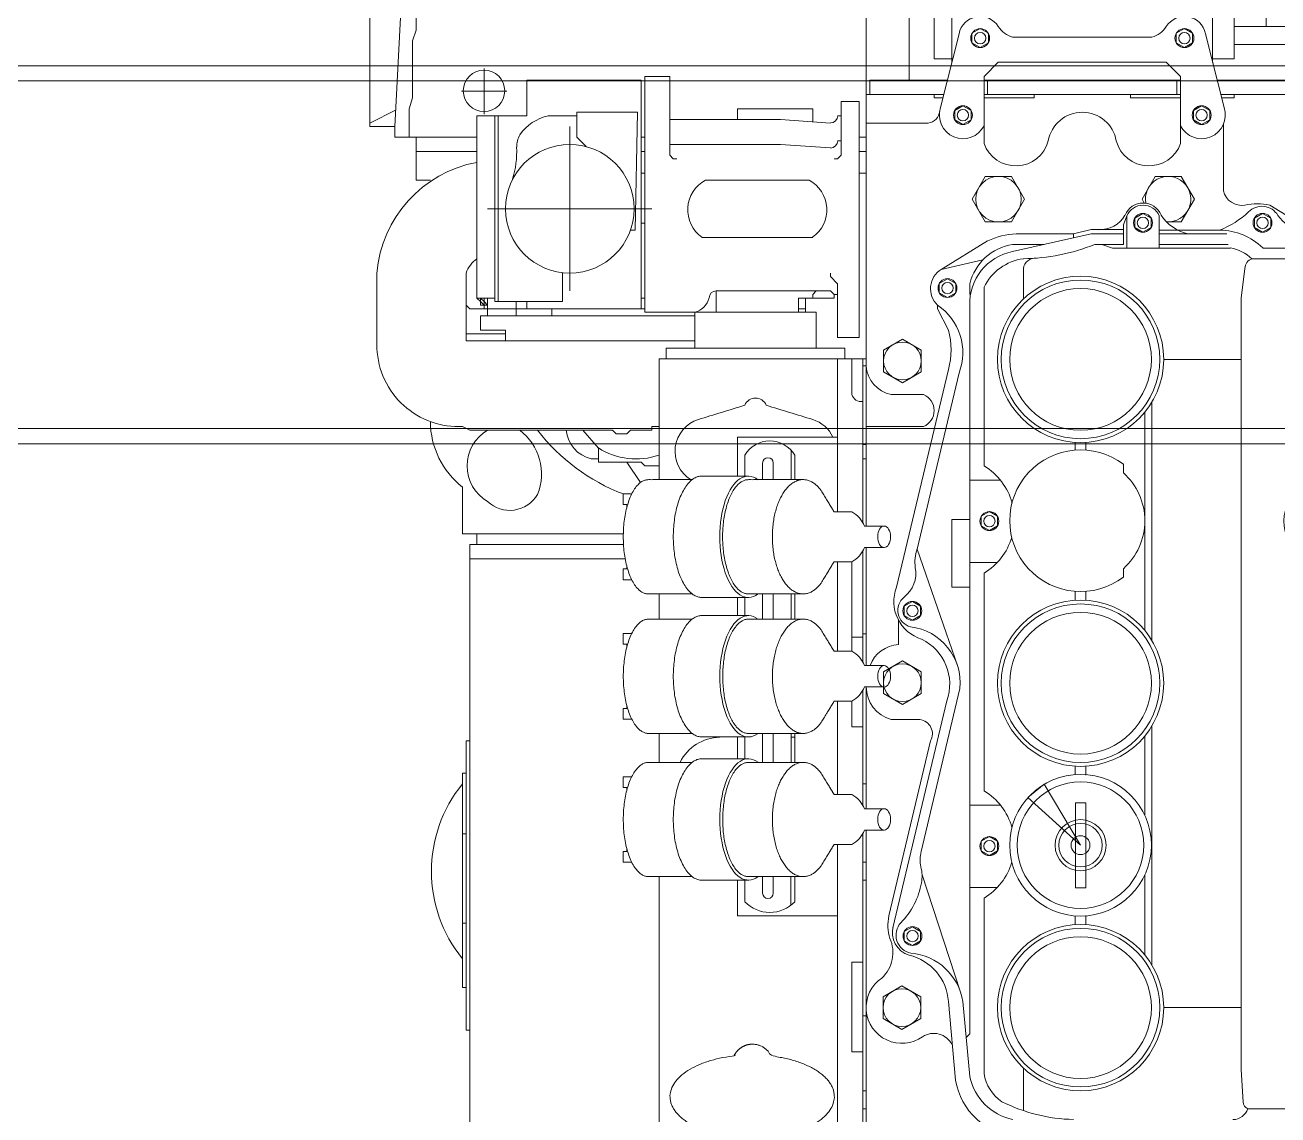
# Model space of a CAD drawing. Header units: metres. Extents: x 397906.3 to 397920.3, y 480840.8 to 480854.5.
# Drawn here: x 397917.254 to 397918.16, y 480852.361 to 480853.149 of the extents above; entities that cross this region are included whole.
import ezdxf

# ---------------------------------------------------------------- set-up
doc = ezdxf.new("R2010")
doc.units = ezdxf.units.M
doc.header["$MEASUREMENT"] = 0
doc.linetypes.add('CENTER2', pattern=[1.125, 0.75, -0.125, 0.125, -0.125])
doc.linetypes.add('HIDDEN', pattern=[0.375, 0.25, -0.125])
for name, color, linetype, lineweight in [('00-BAUT', 213, 'Continuous', 0), ('02-ENGINE', 213, 'Continuous', 0), ('10-SKID-P', 213, 'Continuous', 0)]:
    doc.layers.add(name, color=color, linetype=linetype, lineweight=lineweight)

# ---------------------------------------------------------------- blocks, each defined once
blk = doc.blocks.new('WIP-Pump-T')
at = {"layer": '00-BAUT'}
for points in [[(1.1616, 6.3965), (1.1546, 6.3925), (1.1546, 6.3844), (1.1616, 6.3804), (1.1686, 6.3844), (1.1686, 6.3925)], [(1.336, 6.3965), (1.343, 6.3925), (1.343, 6.3844), (1.336, 6.3804), (1.329, 6.3844), (1.329, 6.3925)], [(1.1469, 6.3307), (1.1399, 6.3267), (1.1399, 6.3186), (1.1469, 6.3146), (1.1539, 6.3186), (1.1539, 6.3267)], [(1.3507, 6.3307), (1.3577, 6.3267), (1.3577, 6.3186), (1.3507, 6.3146), (1.3437, 6.3186), (1.3437, 6.3267)], [(1.166, 6.2703), (1.1548, 6.2509), (1.166, 6.2315), (1.1883, 6.2315), (1.1995, 6.2509), (1.1883, 6.2703)], [(1.3006, 6.2387), (1.2936, 6.2347), (1.2936, 6.2266), (1.3006, 6.2226), (1.3075, 6.2266), (1.3075, 6.2347)], [(1.4027, 6.2387), (1.3957, 6.2347), (1.3957, 6.2266), (1.4027, 6.2226), (1.4097, 6.2266), (1.4097, 6.2347)], [(1.1337, 6.183), (1.1267, 6.179), (1.1267, 6.1709), (1.1337, 6.1669), (1.1407, 6.1709), (1.1407, 6.179)], [(1.1113, 6.1221), (1.0952, 6.1314), (1.0791, 6.1221), (1.0791, 6.1035), (1.0952, 6.0942), (1.1113, 6.1035)], [(1.1695, 5.9841), (1.1625, 5.9801), (1.1625, 5.972), (1.1695, 5.968), (1.1765, 5.972), (1.1765, 5.9801)], [(1.1037, 5.9075), (1.0967, 5.9034), (1.0967, 5.8954), (1.1037, 5.8913), (1.1107, 5.8954), (1.1107, 5.9034)], [(1.1113, 5.8473), (1.0952, 5.8566), (1.0791, 5.8473), (1.0791, 5.8287), (1.0952, 5.8194), (1.1113, 5.8287)], [(1.1695, 5.7066), (1.1625, 5.7026), (1.1625, 5.6945), (1.1695, 5.6905), (1.1765, 5.6945), (1.1765, 5.7026)], [(1.1038, 5.6297), (1.0968, 5.6257), (1.0968, 5.6176), (1.1038, 5.6136), (1.1108, 5.6176), (1.1108, 5.6257)], [(1.111, 5.5699), (1.0948, 5.5793), (1.0787, 5.5699), (1.0787, 5.5513), (1.0948, 5.542), (1.111, 5.5513)]]:
    blk.add_lwpolyline(points, close=True, dxfattribs=at)
blk.add_lwpolyline([(1.3208, 6.2315), (1.3333, 6.2315), (1.3445, 6.2509), (1.3333, 6.2703), (1.3109, 6.2703), (1.2998, 6.2509), (1.3017, 6.2476)], dxfattribs=at)
for centre, radius in [((1.1616, 6.3884), 0.00806), ((1.1616, 6.3884), 0.00484), ((1.336, 6.3884), 0.00806), ((1.336, 6.3884), 0.00484), ((1.1469, 6.3226), 0.00806), ((1.1469, 6.3226), 0.00484), ((1.3507, 6.3226), 0.00806), ((1.3507, 6.3226), 0.00484), ((1.1772, 6.2509), 0.0194), ((1.3006, 6.2307), 0.00806), ((1.4027, 6.2307), 0.00806), ((1.3006, 6.2307), 0.00484), ((1.4027, 6.2307), 0.00484), ((1.1337, 6.175), 0.00806), ((1.1337, 6.175), 0.00484), ((1.0952, 6.1128), 0.0161), ((1.1695, 5.976), 0.00806), ((1.1695, 5.976), 0.00484), ((1.1037, 5.8994), 0.00806), ((1.1037, 5.8994), 0.00484), ((1.0952, 5.838), 0.0161), ((1.1695, 5.6985), 0.00806), ((1.1695, 5.6985), 0.00484), ((1.1038, 5.6217), 0.00806), ((1.1038, 5.6217), 0.00484), ((1.0948, 5.5606), 0.0161)]:
    blk.add_circle(centre, radius, dxfattribs=at)
blk.add_arc((1.3221, 6.2509), 0.0194, 265.8605, 190.3029, dxfattribs=at)
at = {"layer": '02-ENGINE'}
for p, q in [((0.6404, 6.5629), (0.6404, 6.3129)), ((0.6618, 6.3129), (0.6679, 6.4318)), ((1.1375, 6.4257), (1.1375, 6.3678)), ((1.3601, 6.4257), (1.3601, 6.3678)), ((1.4059, 6.4257), (1.4059, 6.3983)), ((1.0643, 5.9718), (1.0643, 6.4166)), ((1.5218, 6.3983), (1.3784, 6.3983)), ((1.1893, 6.3891), (1.3083, 6.3891)), ((1.4272, 6.383), (1.3784, 6.383)), ((0.8752, 6.3556), (0.8966, 6.3556)), ((0.8752, 6.3556), (0.8752, 6.1543)), ((0.7746, 6.3525), (0.8722, 6.3525)), ((0.7746, 6.3525), (0.7746, 6.322)), ((0.8722, 6.3525), (0.8722, 6.1573)), ((1.0674, 6.3525), (1.1337, 6.3525)), ((1.0674, 6.3525), (1.0674, 6.3403)), ((1.1649, 6.3525), (1.3327, 6.3525)), ((1.168, 6.3403), (1.168, 6.3525)), ((1.3296, 6.3403), (1.3296, 6.3525)), ((1.3639, 6.3525), (1.4303, 6.3525)), ((1.0582, 6.3342), (1.043, 6.3342)), ((1.0582, 6.1329), (1.0582, 6.3342)), ((1.0643, 6.3403), (1.1306, 6.3403)), ((1.1223, 6.3403), (1.1223, 6.3373)), ((1.1299, 6.3373), (1.1223, 6.3373)), ((1.3327, 6.3403), (1.1649, 6.3403)), ((1.2076, 6.3373), (1.1649, 6.3373)), ((1.2076, 6.3403), (1.2076, 6.3373)), ((1.29, 6.3403), (1.29, 6.3373)), ((1.3327, 6.3373), (1.29, 6.3373)), ((1.4303, 6.3403), (1.367, 6.3403)), ((1.3677, 6.3373), (1.3784, 6.3373)), ((1.3784, 6.3403), (1.3784, 6.3373)), ((0.6629, 6.3272), (0.6404, 6.3159)), ((0.7319, 6.322), (0.7746, 6.322)), ((0.7319, 6.322), (0.7319, 6.1665)), ((0.7472, 6.322), (0.7472, 6.1634)), ((0.7502, 6.1634), (0.7502, 6.322)), ((0.7929, 6.322), (0.8173, 6.322)), ((0.8173, 6.3037), (0.8173, 6.3251)), ((0.8173, 6.3251), (0.8691, 6.3251)), ((0.8671, 6.2244), (0.8691, 6.3251)), ((0.9545, 6.3281), (0.9545, 6.319)), ((0.9545, 6.3281), (1.0186, 6.3281)), ((1.0186, 6.3281), (1.0186, 6.317)), ((1.0399, 6.322), (1.043, 6.322)), ((0.6618, 6.3129), (0.6404, 6.3129)), ((0.6618, 6.3129), (0.6618, 6.3037)), ((0.9911, 6.319), (0.8966, 6.319)), ((0.9911, 6.319), (1.0338, 6.3159)), ((1.1173, 6.3159), (1.0643, 6.3159)), ((1.3693, 6.258), (1.3693, 6.3148)), ((0.6618, 6.3037), (0.7319, 6.3037)), ((0.6801, 6.2671), (0.6801, 6.3037)), ((0.8252, 6.2958), (0.8173, 6.3037)), ((1.0399, 6.3007), (1.043, 6.3007)), ((0.7319, 6.2915), (0.6801, 6.2915)), ((0.9911, 6.2976), (0.8966, 6.2976)), ((0.9911, 6.2976), (1.0338, 6.2946)), ((0.6801, 6.2671), (0.6923, 6.2671)), ((0.9271, 6.2671), (1.0155, 6.2671)), ((1.2869, 6.2366), (1.2839, 6.2291)), ((1.2869, 6.2366), (1.2869, 6.2092)), ((1.3144, 6.2366), (1.3144, 6.2092)), ((1.4089, 6.2458), (1.4638, 6.2122)), ((1.2839, 6.2291), (1.2839, 6.2122)), ((0.8629, 6.2244), (0.8671, 6.2244)), ((0.924, 6.2183), (1.0186, 6.2183)), ((1.1284, 6.1909), (1.168, 6.2153)), ((1.1893, 6.2061), (1.2564, 6.2214)), ((1.2412, 6.2214), (1.1924, 6.2214)), ((1.2412, 6.2214), (1.2564, 6.2249)), ((1.2412, 6.2214), (1.2412, 6.2179)), ((1.2564, 6.2249), (1.2839, 6.2249)), ((1.2564, 6.2214), (1.2839, 6.2214)), ((1.3662, 6.2244), (1.3144, 6.2244)), ((1.3723, 6.2214), (1.3144, 6.2214)), ((1.2162, 6.2122), (1.1893, 6.2122)), ((1.2595, 6.2122), (1.2839, 6.2122)), ((1.2656, 6.2122), (1.2747, 6.2092)), ((1.3754, 6.2092), (1.2747, 6.2092)), ((1.3144, 6.2122), (1.3732, 6.2122)), ((1.4347, 6.2092), (1.4028, 6.2092)), ((1.164, 6.1991), (1.1284, 6.1909)), ((0.6465, 6.1878), (0.6465, 6.1269)), ((0.7228, 6.1299), (0.7228, 6.1878)), ((0.8051, 6.1634), (0.8051, 6.1882)), ((1.0338, 6.1878), (1.0338, 6.1848)), ((1.0338, 6.1848), (1.0399, 6.1787)), ((1.1985, 6.1665), (1.1985, 6.1917)), ((0.9362, 6.1543), (0.9362, 6.1726)), ((1.0338, 6.1726), (0.9362, 6.1726)), ((1.0186, 6.1695), (1.0216, 6.1726)), ((1.0338, 6.1726), (1.0369, 6.1695)), ((1.0399, 6.1329), (1.0399, 6.1787)), ((1.1528, 6.1695), (1.1528, 6.1787)), ((1.1649, 6.1756), (1.1649, 6.0232)), ((0.7472, 6.1634), (0.8051, 6.1634)), ((1.0369, 6.1665), (1.0064, 6.1665)), ((1.0064, 6.1665), (1.0064, 6.1543)), ((1.0186, 6.1665), (1.0186, 6.1695)), ((1.0369, 6.1695), (1.0369, 6.1665)), ((1.0369, 6.1695), (1.0399, 6.1695)), ((1.3845, 6.1665), (1.3845, 5.5078)), ((0.7258, 6.1573), (0.7228, 6.1604)), ((0.7258, 6.1573), (0.8752, 6.1573)), ((1.0216, 6.1543), (0.9179, 6.1543)), ((0.9179, 6.1543), (0.9362, 6.1543)), ((1.0064, 6.1543), (1.0216, 6.1543)), ((1.1253, 6.1573), (1.1253, 6.1604)), ((1.1345, 6.139), (1.1253, 6.1573)), ((1.1528, 6.16), (1.1528, 5.5383)), ((1.0582, 6.1329), (1.0399, 6.1329)), ((0.8874, 6.0114), (0.8874, 6.1147)), ((1.0399, 6.1147), (1.0399, 5.984)), ((1.0521, 6.0841), (1.0521, 6.1147)), ((1.0613, 5.9749), (1.0613, 6.1147)), ((1.0643, 6.1086), (1.0613, 6.1086)), ((1.3183, 6.1141), (1.3847, 6.1141)), ((1.1345, 6.1055), (1.0902, 5.9195)), ((1.1436, 6.1025), (1.1079, 5.9522)), ((1.1131, 6.0842), (1.0857, 6.0842)), ((1.3083, 5.8739), (1.3083, 6.0779)), ((1.3022, 5.8826), (1.3022, 6.0692)), ((1.1131, 6.0567), (1.0643, 6.0567)), ((0.8356, 6.0384), (0.8224, 6.0537)), ((1.0399, 6.0476), (0.9545, 6.0476)), ((0.9545, 6.0476), (0.9545, 6.0145)), ((1.0003, 6.0114), (1.0003, 6.0364)), ((1.2427, 6.0432), (1.2427, 6.0367)), ((1.2519, 6.0434), (1.2519, 6.0365)), ((0.8295, 6.0293), (0.8356, 6.0293)), ((0.9606, 6.0323), (0.9606, 6.0145)), ((0.9758, 6.0256), (0.9758, 6.0114)), ((0.9849, 6.0256), (0.9849, 6.0114)), ((1.0033, 6.0323), (1.0033, 6.0114)), ((0.7197, 6.0049), (0.7197, 5.9652)), ((1.1789, 6.011), (1.1528, 6.011)), ((1.1375, 5.9195), (1.1375, 5.9774)), ((1.1375, 5.9774), (1.1528, 5.9774)), ((0.7197, 5.9652), (0.8569, 5.9652)), ((0.7319, 5.9561), (0.7319, 5.9652)), ((0.7258, 5.9561), (0.7258, 5.9439)), ((0.7258, 5.9561), (0.8569, 5.9561)), ((1.0613, 5.8559), (1.0613, 5.9503)), ((1.0643, 5.8527), (1.0643, 5.9535)), ((0.7258, 5.9439), (0.8585, 5.9439)), ((0.7258, 5.9439), (0.7258, 5.3644)), ((1.0399, 5.8649), (1.0399, 5.9413)), ((1.0521, 5.8649), (1.0521, 5.9413)), ((1.1763, 5.9408), (1.1528, 5.9408)), ((1.1649, 5.7456), (1.1649, 5.9317)), ((1.1375, 5.9195), (1.1528, 5.9195)), ((1.2427, 5.9085), (1.2427, 5.9159)), ((1.2519, 5.9084), (1.2519, 5.9161)), ((0.8874, 5.8923), (0.8874, 5.9138)), ((1.0003, 5.9138), (1.0003, 5.8923)), ((1.0003, 5.9138), (1.0003, 5.8923)), ((1.0033, 5.8923), (1.0033, 5.9138)), ((1.0521, 5.8768), (1.0613, 5.8768)), ((1.0643, 5.8798), (1.0613, 5.8798)), ((1.0613, 5.7336), (1.0613, 5.8312)), ((1.0643, 5.7304), (1.0643, 5.8344)), ((1.1112, 5.6938), (1.1443, 5.8332)), ((1.0399, 5.8222), (1.0399, 5.7426)), ((1.0521, 5.8005), (1.0521, 5.8222)), ((1.0871, 5.6288), (1.1331, 5.8226)), ((1.0521, 5.8005), (1.0613, 5.8005)), ((1.3083, 5.5969), (1.3083, 5.8013)), ((0.7228, 5.7883), (0.7258, 5.7883)), ((0.7228, 5.7883), (0.7228, 5.5413)), ((0.8874, 5.77), (0.8874, 5.7947)), ((0.985, 5.77), (0.985, 5.7883)), ((1.0003, 5.7947), (1.0003, 5.77)), ((1.0033, 5.77), (1.0033, 5.7947)), ((1.0837, 5.6389), (1.1192, 5.7883)), ((1.3022, 5.7247), (1.3022, 5.7927)), ((0.985, 5.7761), (0.985, 5.77)), ((1.2427, 5.7668), (1.2427, 5.7594)), ((1.2519, 5.7668), (1.2519, 5.7591)), ((0.7197, 5.7609), (0.7228, 5.7609)), ((0.7197, 5.5779), (0.7197, 5.7609)), ((1.0613, 5.7517), (1.0643, 5.7517)), ((1.2163, 5.7513), (1.2024, 5.7399)), ((1.2473, 5.6993), (1.2163, 5.7513)), ((1.2473, 5.6993), (1.2024, 5.7399)), ((1.1789, 5.7335), (1.1528, 5.7335)), ((0.7197, 5.7091), (0.7228, 5.7091)), ((1.0613, 5.1449), (1.0613, 5.7089)), ((1.0643, 5.1416), (1.0643, 5.7121)), ((1.0399, 5.1538), (1.0399, 5.6999)), ((0.8874, 5.1815), (0.8874, 5.6725)), ((0.9545, 5.6389), (0.9545, 5.6694)), ((0.9606, 5.6511), (0.9606, 5.6694)), ((0.9759, 5.6583), (0.9759, 5.6725)), ((0.985, 5.6583), (0.985, 5.6725)), ((0.9999, 5.648), (0.9999, 5.6725)), ((1.0033, 5.6511), (1.0033, 5.6725)), ((1.3022, 5.6056), (1.3022, 5.6739)), ((1.1763, 5.6633), (1.1528, 5.6633)), ((0.9545, 5.6389), (1.0399, 5.6389)), ((1.2427, 5.6315), (1.2427, 5.6389)), ((1.2519, 5.6315), (1.2519, 5.6392)), ((0.7197, 5.6328), (0.7228, 5.6328)), ((1.0613, 5.5993), (1.0521, 5.5993)), ((1.0521, 5.523), (1.0521, 5.5993)), ((0.7197, 5.5779), (0.7228, 5.5779)), ((1.1345, 5.5657), (1.1406, 5.4986)), ((1.1467, 5.5657), (1.1528, 5.5017)), ((1.3183, 5.5606), (1.3845, 5.5606)), ((0.7258, 5.5413), (0.7228, 5.5413)), ((1.0613, 5.523), (1.0521, 5.523)), ((1.1985, 5.5091), (1.1985, 5.4727)), ((1.3861, 5.48), (1.3845, 5.5078)), ((1.4407, 5.4742), (1.3902, 5.4742))]:
    blk.add_line(p, q, dxfattribs=at)
at = {"layer": '02-ENGINE', "linetype": 'CENTER2', "ltscale": 10}
for p, q in [((0.738, 6.3624), (0.738, 6.3236)), ((0.7574, 6.343), (0.7187, 6.343))]:
    blk.add_line(p, q, dxfattribs=at)
at = {"layer": '02-ENGINE', "linetype": 'CENTER2', "ltscale": 30}
for p, q in [((0.8112, 6.1726), (0.8112, 6.3129)), ((0.8813, 6.2427), (0.7411, 6.2427))]:
    blk.add_line(p, q, dxfattribs=at)
at = {"layer": '02-ENGINE'}
for points in [[(0.674, 6.3037), (0.674, 6.3281), (0.677, 6.3373), (0.677, 6.3861), (0.6801, 6.3952), (0.6801, 6.4349)], [(1.1223, 6.3708), (1.1223, 6.4318)], [(1.3784, 6.3708), (1.3784, 6.4318)], [(1.1009, 6.3525), (1.1009, 6.4257), (1.1223, 6.4257)], [(1.1375, 6.3708), (1.1223, 6.3708)], [(1.3784, 6.3708), (1.3594, 6.3708)], [(0.8966, 6.3556), (0.8966, 6.2885), (0.8996, 6.2854), (0.9027, 6.2854)], [(1.043, 6.3342), (1.043, 6.2885), (1.0399, 6.2854), (1.0369, 6.2854)], [(0.8752, 6.3037), (0.8722, 6.3037)], [(1.0582, 6.3037), (1.0643, 6.3037)], [(0.8752, 6.2915), (0.8722, 6.2915)], [(0.8722, 6.2915), (0.8752, 6.2915)], [(0.8752, 6.2915), (0.8722, 6.2915)], [(1.0582, 6.2915), (1.0643, 6.2915)], [(0.8722, 6.2732), (0.8752, 6.2732)], [(1.0643, 6.2732), (1.0582, 6.2732)], [(0.8752, 6.2305), (0.8722, 6.2305)], [(0.7411, 6.1573), (0.738, 6.1573), (0.738, 6.1604), (0.735, 6.1604), (0.735, 6.1634), (0.7319, 6.1665)], [(0.7472, 6.1665), (0.7319, 6.1665)], [(0.7411, 6.1604), (0.738, 6.1604), (0.738, 6.1634), (0.735, 6.1665)], [(0.7411, 6.1604), (0.738, 6.1604), (0.735, 6.1634), (0.735, 6.1665)], [(0.7411, 6.1604), (0.738, 6.1634), (0.738, 6.1665)], [(0.7411, 6.1573), (0.7411, 6.1665)], [(0.7655, 6.1573), (0.7655, 6.1634)], [(0.7746, 6.1573), (0.7746, 6.1634)], [(0.8752, 6.1665), (0.8722, 6.1665)], [(1.0125, 6.1543), (1.0125, 6.1665)], [(0.7411, 6.1512), (0.735, 6.1512), (0.9179, 6.1512)], [(0.735, 6.1512), (0.735, 6.139)], [(0.7411, 6.1573), (0.7411, 6.1512)], [(0.7655, 6.1573), (0.7655, 6.1512)], [(0.7959, 6.1573), (0.7959, 6.1512)], [(0.9179, 6.1543), (0.8752, 6.1543)], [(0.9179, 6.1238), (0.9179, 6.1543)], [(1.0125, 6.1573), (1.0064, 6.1573)], [(1.0216, 6.1238), (1.0216, 6.1543)], [(0.7228, 6.136), (0.7563, 6.136)], [(0.7228, 6.1299), (0.9179, 6.1299)], [(0.7563, 6.139), (0.735, 6.139)], [(0.7563, 6.139), (0.7563, 6.1299)], [(1.0216, 6.1238), (1.046, 6.1238), (0.8935, 6.1238), (0.9179, 6.1238)], [(0.8935, 6.1238), (0.8935, 6.1147)], [(1.046, 6.1238), (1.046, 6.1147)], [(1.0643, 6.1147), (0.8874, 6.1147), (0.8935, 6.1147)], [(0.7167, 6.0567), (0.7197, 6.0567), (0.7258, 6.0537), (0.8417, 6.0537)], [(0.8417, 6.0537), (0.8478, 6.0537), (0.8508, 6.0506), (0.86, 6.0506), (0.863, 6.0537), (0.8813, 6.0537), (0.8813, 6.0567), (0.8874, 6.0567)], [(0.8356, 6.0262), (0.8356, 6.0384)], [(1.0613, 6.0415), (1.0643, 6.0415)], [(0.8874, 6.0232), (0.8752, 6.0232), (0.8722, 6.0262), (0.8356, 6.0262)], [(0.8715, 6.0089), (0.86, 6.0262)], [(1.0613, 6.0293), (1.0643, 6.0293)], [(0.8641, 5.9992), (0.8569, 5.9992), (0.8569, 5.9901), (0.8599, 5.9901), (0.8599, 5.9878)], [(1.1079, 5.9522), (1.1424, 5.852)], [(0.8641, 5.926), (0.8569, 5.926), (0.8569, 5.9352), (0.8599, 5.9352), (0.8599, 5.9375)], [(0.9545, 5.9108), (0.9545, 5.8954)], [(0.9606, 5.9108), (0.9606, 5.8954)], [(0.9606, 5.9108), (0.9606, 5.8954)], [(0.9759, 5.9138), (0.9759, 5.8923)], [(0.9759, 5.8923), (0.9759, 5.9138)], [(0.9759, 5.9073), (0.9759, 5.8923)], [(0.985, 5.8923), (0.985, 5.9138)], [(1.0033, 5.8923), (1.0033, 5.9138)], [(0.985, 5.8981), (0.985, 5.8923)], [(0.8642, 5.8801), (0.8569, 5.8801), (0.8569, 5.871), (0.86, 5.871), (0.86, 5.8687)], [(0.8642, 5.8069), (0.8569, 5.8069), (0.8569, 5.8161), (0.86, 5.8161), (0.86, 5.8184)], [(0.9545, 5.7914), (0.9545, 5.7731)], [(0.9606, 5.7914), (0.9606, 5.7731)], [(0.9759, 5.7947), (0.9759, 5.77)], [(0.9759, 5.77), (0.9759, 5.7947)], [(0.985, 5.7761), (0.985, 5.7947)], [(1.0003, 5.7947), (1.0003, 5.7914)], [(1.0033, 5.77), (1.0033, 5.7914), (1.0003, 5.7914), (1.0003, 5.77)], [(0.8642, 5.7578), (0.8569, 5.7578), (0.8569, 5.7487), (0.86, 5.7487), (0.86, 5.7464)], [(0.8642, 5.6847), (0.8569, 5.6847), (0.8569, 5.6938), (0.86, 5.6938), (0.86, 5.6961)], [(1.0643, 5.6847), (1.0613, 5.6847)], [(1.0643, 5.6694), (1.0613, 5.6694)], [(1.112, 5.6741), (1.1444, 5.5748)], [(1.0643, 5.5535), (1.0613, 5.5535)], [(1.1497, 5.5352), (1.1528, 5.5383)], [(1.0613, 5.4895), (1.0643, 5.4895)], [(1.0613, 5.4742), (1.0643, 5.4742)]]:
    blk.add_lwpolyline(points, dxfattribs=at)
for points in [[(1.1893, 6.3891, -0.16863), (1.1771, 6.3983, 0.674766), (1.1436, 6.3922), (1.1278, 6.3291, 0.933091), (1.1649, 6.3136)], [(1.3083, 6.3891, 0.16863), (1.3205, 6.3983, -0.674766), (1.354, 6.3922), (1.3698, 6.3291, -0.933091), (1.3327, 6.3136)], [(1.4882, 5.7944), (1.5065, 5.8249, 0.288544), (1.5035, 5.8615), (1.4608, 5.9225, 0.096397), (1.4395, 5.9477, -0.693649), (1.441, 6.0038, 0.158286), (1.4608, 6.0232), (1.509, 6.0962, 0.323106), (1.5075, 6.1339), (1.4699, 6.1817, 0.217879), (1.4303, 6.2), (1.3937, 6.2, 0.30993), (1.3876, 6.1918), (1.3845, 6.1665)], [(1.0359, 6.0476, 0.210762), (1.0186, 6.0628, -0.004131), (0.9789, 6.075, 0.666667), (0.9606, 6.075, -0.004131), (0.921, 6.0628, 0.638158), (0.9144, 6.0114)], [(1.0796, 5.9718), (1.0628, 5.9718, 0.170687), (1.0521, 5.984), (1.0368, 5.984)], [(1.0368, 5.9413), (1.0521, 5.9413, 0.170687), (1.0628, 5.9535), (1.0796, 5.9535)], [(1.1443, 5.8332, 0.406606), (1.102, 5.8858, -0.619508), (1.0967, 5.9111, 0.280372), (1.1062, 5.9363)], [(1.0676, 5.8527, -0.292836), (1.0918, 5.8707), (1.0918, 5.8917)], [(1.0796, 5.8527), (1.0628, 5.8527, 0.170687), (1.0521, 5.8649), (1.0369, 5.8649)], [(1.0369, 5.8222), (1.0521, 5.8222, 0.170687), (1.0628, 5.8344), (1.0796, 5.8344)], [(1.0643, 5.8344, 0.33576), (1.0857, 5.8066), (1.1101, 5.8066, -0.535184), (1.1192, 5.7883)], [(1.0796, 5.7304), (1.0628, 5.7304, 0.170687), (1.0521, 5.7426), (1.0369, 5.7426)], [(1.0369, 5.6999), (1.0521, 5.6999, 0.170687), (1.0628, 5.7121), (1.0796, 5.7121)], [(1.1467, 5.5657, 0.348971), (1.1025, 5.6071, -0.588887), (1.0939, 5.6331, 0.157176), (1.1114, 5.6673, 0.126572), (1.1109, 5.6808, -0.105686), (1.1112, 5.6938)], [(1.1649, 5.6542), (1.1649, 5.5043, 0.211615), (1.1802, 5.4803, 0.110806), (1.2412, 5.4651)], [(1.0837, 5.6389, 0.134153), (1.0845, 5.6197, -0.321528), (1.0776, 5.5859, 1.010684), (1.1125, 5.5358, -0.445235), (1.1375, 5.5291)]]:
    blk.add_lwpolyline(points, format="xyb", dxfattribs=at)
for points in [[(1.2198, 6.3007, -0.738385), (1.1649, 6.2985), (1.1649, 6.3556), (1.1771, 6.3678), (1.3205, 6.3678), (1.3327, 6.3556), (1.3327, 6.2985, -0.738385), (1.2778, 6.3007, 0.842105)], [(1.2839, 5.9282, -2.015894), (1.2839, 6.0245), (1.2839, 6.0172, -0.447214), (1.2839, 5.9354)]]:
    blk.add_lwpolyline(points, format="xyb", close=True, dxfattribs=at)
blk.add_lwpolyline([(1.2429, 5.663), (1.2518, 5.663), (1.2518, 5.7356), (1.2429, 5.7356)], close=True, dxfattribs=at)
for centre, radius in [((0.738, 6.3434), 0.0177), ((0.8112, 6.2427), 0.0549), ((1.2473, 6.1141), 0.071), ((1.2473, 6.1141), 0.0677), ((1.2473, 6.1141), 0.0605), ((1.2473, 5.8376), 0.071), ((1.2473, 5.8376), 0.0677), ((1.2473, 5.8376), 0.0605), ((1.2473, 5.6993), 0.0605), ((1.2473, 5.6993), 0.054), ((1.2473, 5.6993), 0.0218), ((1.2473, 5.6993), 0.0186), ((1.2473, 5.6993), 0.00806), ((1.2473, 5.5606), 0.071), ((1.2473, 5.5606), 0.0677), ((1.2473, 5.5606), 0.0605)]:
    blk.add_circle(centre, radius, dxfattribs=at)
for centre, radius, start, end in [((0.8016, 6.2826), 0.0404, 102.3862, 144.8737), ((1.0336, 6.3223), 0.00635, 272.1996, 357.8004), ((1.1159, 6.327), 0.0112, 277.1514, 354.901), ((0.7879, 6.2954), 0.022, 151.6567, 180.3796), ((1.0336, 6.3009), 0.00635, 272.1996, 357.8004), ((0.6853, 6.2916), 0.0806, 342.9044, 2.5777), ((0.7511, 6.1792), 0.1049, 100.5294, 175.2923), ((0.9405, 6.2418), 0.0286, 117.8532, 234.9941), ((1.0021, 6.2418), 0.0286, 305.0059, 62.1468), ((1.3851, 6.2619), 0.0163, 194.0362, 278.5836), ((1.3007, 6.2309), 0.0167, 22.6199, 157.3801), ((1.3982, 6.2019), 0.0451, 76.3156, 103.6844), ((1.2638, 6.2494), 0.0246, 267.0455, 330.5856), ((1.3007, 6.2309), 0.0149, 22.6199, 157.3801), ((1.3476, 6.2581), 0.0378, 213.3584, 256.4816), ((1.3353, 6.3006), 0.0822, 292.1171, 312.4552), ((1.4021, 6.2289), 0.0159, 30.651, 135.6358), ((1.4885, 6.2993), 0.0958, 220.6232, 249.3371), ((1.1962, 6.1545), 0.067, 93.2209, 114.8516), ((1.3654, 6.1709), 0.0536, 45.6709, 89.0894), ((1.1976, 6.162), 0.0449, 100.6424, 182.5459), ((1.1962, 6.168), 0.0447, 98.8204, 166.2005), ((1.1954, 6.3739), 0.1739, 271.0051, 291.6148), ((1.3677, 6.1711), 0.0389, 48.1798, 78.6901), ((0.7456, 6.1802), 0.0241, 124.6952, 161.5651), ((1.2045, 6.1565), 0.044, 97.8858, 154.169), ((1.2088, 6.1902), 0.0104, 85.597, 171.5657), ((1.1386, 6.1745), 0.0194, 122.0347, 226.5442), ((0.9363, 6.1665), 0.00613, 90.2558, 179.7442), ((0.9134, 6.1711), 0.0174, 285.2551, 344.7449), ((1.0979, 6.1199), 0.0489, 339.1019, 55.9492), ((1.0756, 6.1223), 0.0612, 344.1006, 15.8994), ((0.7162, 6.1264), 0.0697, 179.632, 270.368), ((1.091, 6.1104), 0.0268, 183.9511, 258.4208), ((1.06, 6.0862), 0.00819, 194.313, 278.5493), ((1.1075, 6.0704), 0.0148, 292.1663, 67.8337), ((0.7642, 6.0615), 0.072, 180.4246, 231.8382), ((0.759, 6.0232), 0.0354, 120.5406, 239.4594), ((0.7402, 6.0162), 0.0469, 338.1188, 52.9295), ((0.9172, 6.1566), 0.1686, 217.6509, 249.0312), ((0.8353, 6.0559), 0.0272, 184.6845, 257.6874), ((0.982, 6.0197), 0.0248, 30.5102, 149.4898), ((0.8679, 6.0896), 0.0605, 237.7302, 288.8501), ((0.9804, 6.0256), 0.00457, 0, 180), ((1.1374, 5.9774), 0.0534, 15.5945, 58.9069), ((0.7599, 6.0129), 0.0277, 226.9415, 329.3187), ((1.1374, 5.9774), 0.0534, 301.0931, 343.2571), ((1.1416, 5.9405), 0.0357, 160.7959, 186.7148), ((1.1214, 5.9073), 0.0335, 158.6482, 252.8904), ((1.0926, 5.8367), 0.043, 340.7539, 63.7232), ((0.9397, 5.7531), 0.0383, 90.6687, 153.7343), ((0.8113, 5.677), 0.1182, 140.8071, 219.1929), ((1.1374, 5.6999), 0.0534, 15.879, 58.9069), ((1.1374, 5.6999), 0.0534, 301.0931, 343.525), ((0.982, 5.6714), 0.0295, 223.6028, 316.3972), ((0.9804, 5.6583), 0.00457, 180, 0), ((1.1072, 5.6248), 0.0205, 164.4788, 252.1498), ((1.0907, 5.5627), 0.0439, 3.9437, 76.529), ((1.199, 5.5088), 0.0593, 189.8658, 263.6056), ((1.199, 5.5113), 0.0472, 191.7934, 258.2066), ((1.3928, 5.4805), 0.00675, 183.6405, 247.0317), ((1.377, 5.4791), 0.0141, 271.4287, 339.5978)]:
    blk.add_arc(centre, radius, start, end, dxfattribs=at)
for centre in [(0.9636, 5.9626), (0.9637, 5.8435), (0.9637, 5.7213)]:
    blk.add_ellipse(centre, major_axis=(0, 0.0518), ratio=0.470588, start_param=5.938484, end_param=9.769479, dxfattribs=at)
for centre in [(1.0796, 5.9626), (1.0796, 5.8435), (1.0796, 5.7213)]:
    blk.add_ellipse(centre, major_axis=(0, 0.00915), ratio=0.598353, dxfattribs=at)
for points, weights, knots in [([(0.9636, 6.0145), (0.9438, 6.0145), (0.924, 6.0145), (0.8996, 6.0145), (0.8996, 5.9626), (0.8996, 5.9108), (0.924, 5.9108), (0.9438, 5.9108), (0.9636, 5.9108)], [1, 1, 1, 0.707106781187, 1, 0.707106781187, 1, 1, 1], [0, 0, 0, 1, 1, 2.570796, 2.570796, 4.141593, 4.141593, 5.141593, 5.141593, 5.141593]), ([(0.9157, 6.0114), (0.897, 6.0114), (0.8782, 6.0114), (0.8569, 6.0114), (0.8569, 5.9626), (0.8569, 5.9138), (0.8782, 5.9138), (0.897, 5.9138), (0.9157, 5.9138)], [1, 1, 1, 0.707106781187, 1, 0.707106781187, 1, 1, 1], [0, 0, 0, 1, 1, 2.570796, 2.570796, 4.141593, 4.141593, 5.141593, 5.141593, 5.141593]), ([(1.0104, 6.0114), (0.987, 6.0114), (0.9636, 6.0114), (0.9417, 6.0114), (0.9417, 5.9626), (0.9417, 5.9138), (0.9636, 5.9138), (0.987, 5.9138), (1.0104, 5.9138)], [1, 1, 1, 0.707106781187, 1, 0.707106781187, 1, 1, 1], [0, 0, 0, 1, 1, 2.570796, 2.570796, 4.141593, 4.141593, 5.141593, 5.141593, 5.141593]), ([(1.0368, 5.984), (1.0314, 5.993), (1.0259, 6.0021), (1.0068, 6.028), (0.9909, 5.9953), (0.9751, 5.9626), (0.9909, 5.93), (1.0068, 5.8973), (1.0259, 5.9232), (1.0314, 5.9322), (1.0368, 5.9413)], [1, 1, 1, 0.742787284061, 1, 0.742787284061, 1, 0.742787284061, 1, 1, 1], [0, 0, 0, 1, 1, 2.467145, 2.467145, 3.93429, 3.93429, 5.401435, 5.401435, 6.401435, 6.401435, 6.401435]), ([(0.9637, 5.8954), (0.9439, 5.8954), (0.924, 5.8954), (0.8996, 5.8954), (0.8996, 5.8435), (0.8996, 5.7917), (0.924, 5.7917), (0.9439, 5.7917), (0.9637, 5.7917)], [1, 1, 1, 0.707106781187, 1, 0.707106781187, 1, 1, 1], [0, 0, 0, 1, 1, 2.570796, 2.570796, 4.141593, 4.141593, 5.141593, 5.141593, 5.141593]), ([(0.9158, 5.8923), (0.897, 5.8923), (0.8783, 5.8923), (0.8569, 5.8923), (0.8569, 5.8435), (0.8569, 5.7947), (0.8783, 5.7947), (0.897, 5.7947), (0.9158, 5.7947)], [1, 1, 1, 0.707106781187, 1, 0.707106781187, 1, 1, 1], [0, 0, 0, 1, 1, 2.570796, 2.570796, 4.141593, 4.141593, 5.141593, 5.141593, 5.141593]), ([(1.0105, 5.8923), (0.9871, 5.8923), (0.9637, 5.8923), (0.9418, 5.8923), (0.9418, 5.8435), (0.9418, 5.7947), (0.9637, 5.7947), (0.9871, 5.7947), (1.0105, 5.7947)], [1, 1, 1, 0.707106781187, 1, 0.707106781187, 1, 1, 1], [0, 0, 0, 1, 1, 2.570796, 2.570796, 4.141593, 4.141593, 5.141593, 5.141593, 5.141593]), ([(1.0369, 5.8649), (1.0314, 5.8739), (1.0259, 5.883), (1.0068, 5.9089), (0.991, 5.8762), (0.9751, 5.8435), (0.991, 5.8109), (1.0068, 5.7782), (1.0259, 5.8041), (1.0314, 5.8131), (1.0369, 5.8222)], [1, 1, 1, 0.742787284061, 1, 0.742787284061, 1, 0.742787284061, 1, 1, 1], [0, 0, 0, 1, 1, 2.467145, 2.467145, 3.93429, 3.93429, 5.401435, 5.401435, 6.401435, 6.401435, 6.401435]), ([(0.9158, 5.77), (0.897, 5.77), (0.8783, 5.77), (0.8569, 5.77), (0.8569, 5.7213), (0.8569, 5.6725), (0.8783, 5.6725), (0.897, 5.6725), (0.9158, 5.6725)], [1, 1, 1, 0.707106781187, 1, 0.707106781187, 1, 1, 1], [0, 0, 0, 1, 1, 2.570796, 2.570796, 4.141593, 4.141593, 5.141593, 5.141593, 5.141593]), ([(0.9637, 5.7731), (0.9439, 5.7731), (0.924, 5.7731), (0.8996, 5.7731), (0.8996, 5.7213), (0.8996, 5.6694), (0.924, 5.6694), (0.9439, 5.6694), (0.9637, 5.6694)], [1, 1, 1, 0.707106781187, 1, 0.707106781187, 1, 1, 1], [0, 0, 0, 1, 1, 2.570796, 2.570796, 4.141593, 4.141593, 5.141593, 5.141593, 5.141593]), ([(1.0105, 5.77), (0.9871, 5.77), (0.9637, 5.77), (0.9418, 5.77), (0.9418, 5.7213), (0.9418, 5.6725), (0.9637, 5.6725), (0.9871, 5.6725), (1.0105, 5.6725)], [1, 1, 1, 0.707106781187, 1, 0.707106781187, 1, 1, 1], [0, 0, 0, 1, 1, 2.570796, 2.570796, 4.141593, 4.141593, 5.141593, 5.141593, 5.141593]), ([(1.0369, 5.7426), (1.0314, 5.7516), (1.0259, 5.7607), (1.0068, 5.7866), (0.991, 5.7539), (0.9751, 5.7213), (0.991, 5.6886), (1.0068, 5.6559), (1.0259, 5.6818), (1.0314, 5.6909), (1.0369, 5.6999)], [1, 1, 1, 0.742787284061, 1, 0.742787284061, 1, 0.742787284061, 1, 1, 1], [0, 0, 0, 1, 1, 2.467145, 2.467145, 3.93429, 3.93429, 5.401435, 5.401435, 6.401435, 6.401435, 6.401435]), ([(0.9831, 5.45), (1.0371, 5.4565), (1.0371, 5.4847), (1.0371, 5.5129), (0.9831, 5.5194), (0.9783, 5.5293), (0.9673, 5.5294), (0.9562, 5.5294), (0.9514, 5.5194), (0.8968, 5.5131), (0.8968, 5.4847), (0.8968, 5.4563), (0.9514, 5.45), (0.9562, 5.44), (0.9673, 5.4401), (0.9783, 5.4401), (0.9831, 5.45)], [1, 0.784206184046, 1, 0.784206184046, 1, 0.846906144918, 1, 0.846906144918, 1, 0.781662176981, 1, 0.781662176981, 1, 0.846906144918, 1, 0.846906144918, 1], [0, 0, 0, 1.338761, 1.338761, 2.677522, 2.677522, 3.798835, 3.798835, 4.920149, 4.920149, 6.267089, 6.267089, 7.614028, 7.614028, 8.735342, 8.735342, 9.856655, 9.856655, 9.856655])]:
    blk.add_rational_spline(points, weights, degree=2, knots=knots, dxfattribs=at)
at = {"layer": '10-SKID-P', "linetype": 'HIDDEN', "ltscale": 200}
for p, q in [((2.3543, 6.3518), (0.1433, 6.3518)), ((2.3543, 6.055), (0.1433, 6.055))]:
    blk.add_line(p, q, dxfattribs=at)
at = {"layer": '10-SKID-P'}
blk.add_lwpolyline([(2.3543, 6.3647), (0.1433, 6.3647), (0.1433, 6.0421), (2.3543, 6.0421), (2.3543, 6.3647)], dxfattribs=at)

msp = doc.modelspace()

# ---------------------------------------------------------------- block references
at = {"xscale": 0.8474630183703425, "yscale": 0.8474630183703425, "zscale": 0.8474630183703425}
msp.add_blockref('WIP-Pump-T', (397916.9606, 480847.72605, 7.622), dxfattribs=at)

doc.saveas('drawing.dxf')
